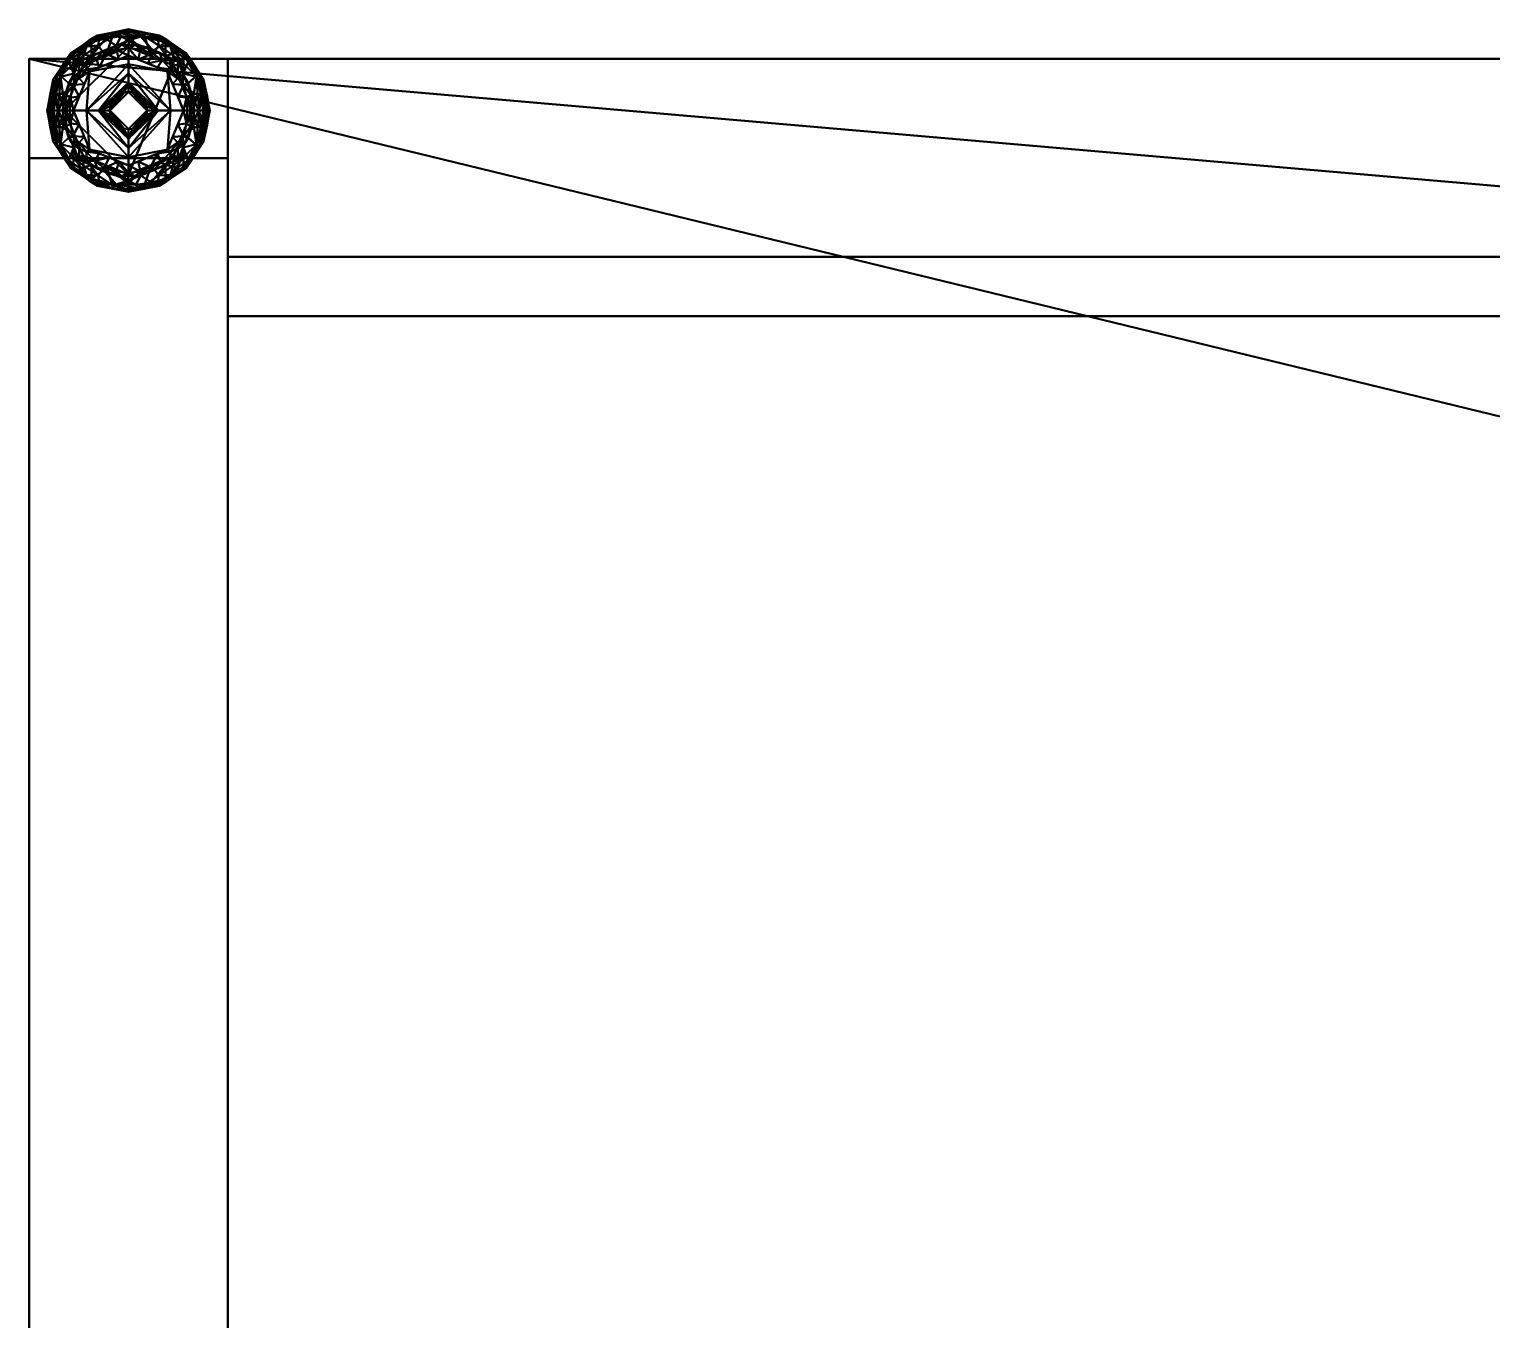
# Model space of a CAD drawing. Header units: millimetres. Extents: x -1050 to 750, y -1100 to 707.
# Drawn here: x -1050 to -681.5, y 382.1 to 707.5 of the extents above; entities that cross this region are included whole.
import ezdxf

# ---------------------------------------------------------------- set-up
doc = ezdxf.new("R2010")
doc.units = ezdxf.units.MM
doc.layers.add('I-FURN', color=7, linetype='Continuous', lineweight=40)

msp = doc.modelspace()

# ---------------------------------------------------------------- meshes
at = {"layer": 'I-FURN', "color": 250, "true_color": 0x3a3a3a}
mesh = msp.add_polyface(dxfattribs=at)
corners = [(-1007.38, 686.98, 8.53), (-1006.21, 686.98, 7.88), (-1005.29, 686.98, 6.92), (-1004.7, 686.98, 5.72), (-1004.5, 686.98, 4.4), (-1006.06, 694.83, 4.4), (-1010.5, 701.48, 4.4), (-1017.15, 705.92, 4.4), (-1025, 707.48, 4.4), (-1032.85, 705.92, 4.4), (-1039.5, 701.48, 4.4), (-1043.94, 694.83, 4.4), (-1045.5, 686.98, 4.4), (-1045.3, 686.98, 5.72), (-1044.71, 686.98, 6.92), (-1043.79, 686.98, 7.88), (-1042.62, 686.98, 8.53), (-1037.46, 699.44, 8.53), (-1025, 704.61, 8.53), (-1012.54, 699.44, 8.53), (-1009.96, 693.21, 8.53), (-1040.04, 693.21, 8.53), (-1006.23, 693.37, 6.74), (-1043.77, 693.37, 6.74), (-1005.35, 691.27, 4.4), (-1044.65, 691.27, 4.4), (-1005.15, 690.64, 6.03), (-1044.85, 690.64, 6.03), (-1009.86, 699.46, 7.04), (-1040.14, 699.46, 7.04), (-1006.65, 691.02, 7.88), (-1007.86, 695.5, 7.59), (-1043.35, 691.02, 7.88), (-1042.14, 695.5, 7.59), (-1015.68, 704.21, 7.08), (-1034.32, 704.21, 7.08), (-1007.74, 697.21, 6.33), (-1042.26, 697.21, 6.33), (-1009.66, 700.26, 5.75), (-1013.83, 703.7, 4.4), (-1012.51, 702.63, 6.39), (-1008.28, 698.15, 4.4), (-1012.73, 701.51, 7.69), (-1040.34, 700.26, 5.75), (-1036.17, 703.7, 4.4), (-1037.49, 702.63, 6.39), (-1041.72, 698.15, 4.4), (-1037.56, 701.27, 7.69), (-1038.75, 696.33, 8.53), (-1015.39, 704.86, 5.72), (-1021.16, 706.69, 6.29), (-1027.91, 706.61, 6.71), (-1034.61, 704.86, 5.72), (-1028.92, 706.7, 4.4), (-1031.48, 705.95, 6.35), (-1018.77, 702.03, 8.53), (-1015.65, 700.74, 8.53), (-1031.23, 702.03, 8.53), (-1030.74, 705.13, 7.68), (-1034.35, 700.74, 8.53), (-1026.83, 705.74, 7.84), (-1021.91, 705.64, 7.78), (-1028.12, 703.32, 8.53), (-1008.67, 690.1, 8.53), (-1041.33, 690.1, 8.53), (-1011.25, 696.33, 8.53), (-1021.08, 706.7, 4.4), (-1021.88, 703.32, 8.53)]
mesh.append_faces([[corners[k] for k in face] for face in [(15, 27, 14), (3, 26, 2), (2, 26, 1), (1, 30, 0), (5, 26, 24), (17, 47, 48), (9, 54, 53), (41, 36, 5), (10, 45, 44), (44, 52, 9), (56, 34, 55)]], dxfattribs={"vtx0": -1, "vtx1": -1, "color": 250})
mesh.append_faces([[corners[k] for k in face] for face in [(22, 26, 5), (33, 23, 32), (22, 30, 1), (42, 28, 40), (3, 24, 26), (36, 38, 28), (25, 13, 27), (28, 31, 36), (22, 1, 26), (28, 38, 40), (31, 30, 22), (50, 34, 49), (11, 27, 23), (47, 45, 29), (42, 65, 28), (23, 33, 37), (43, 29, 45), (15, 23, 27), (22, 36, 31), (43, 46, 37), (32, 23, 15), (31, 63, 30), (35, 45, 47), (33, 29, 37), (33, 32, 64), (29, 48, 47), (7, 50, 49), (61, 50, 51), (51, 50, 8), (22, 5, 36), (36, 41, 38), (43, 37, 29), (11, 23, 37), (58, 51, 54), (34, 42, 40), (6, 40, 38), (34, 40, 49), (44, 45, 52), (52, 45, 35), (43, 45, 10), (33, 48, 29), (58, 60, 51), (39, 49, 40), (54, 9, 52), (61, 51, 60), (35, 58, 54), (34, 56, 42), (54, 52, 35), (53, 54, 51), (61, 34, 50), (35, 47, 59), (58, 62, 60), (58, 35, 59), (60, 18, 61), (34, 61, 55), (65, 31, 28)]], dxfattribs={"vtx0": -1, "vtx1": -1, "vtx2": -1, "color": 250})
mesh.append_faces([[corners[k] for k in face] for face in [(40, 6, 39), (27, 13, 14), (32, 15, 16), (32, 16, 64), (49, 39, 7), (43, 10, 46), (51, 8, 53), (47, 17, 59)]], dxfattribs={"vtx0": -1, "vtx2": -1, "color": 250})
mesh.append_faces([[corners[k] for k in face] for face in [(31, 65, 20, 63), (33, 64, 21, 48), (58, 59, 57, 62), (50, 7, 66, 8), (61, 18, 67, 55)]], dxfattribs={"vtx0": -1, "vtx3": -1, "color": 250})
mesh.append_faces([[corners[k] for k in face] for face in [(11, 25, 27), (41, 6, 38), (19, 65, 42), (46, 11, 37), (56, 19, 42), (62, 18, 60), (63, 0, 30)]], dxfattribs={"vtx1": -1, "vtx2": -1, "color": 250})
mesh.append_faces([[corners[k] for k in face] for face in [(3, 4, 24), (25, 12, 13)]], dxfattribs={"vtx2": -1, "color": 250})
mesh = msp.add_polyface(dxfattribs=at)
corners = [(-1004.5, 686.98, 4.4), (-1004.83, 686.98, 2.72), (-1005.79, 686.98, 1.29), (-1007.22, 686.98, 0.33), (-1008.9, 686.98), (-1013.62, 698.37), (-1025, 703.08), (-1036.38, 698.37), (-1041.1, 686.98), (-1042.78, 686.98, 0.33), (-1044.21, 686.98, 1.29), (-1045.17, 686.98, 2.72), (-1045.5, 686.98, 4.4), (-1043.94, 694.83, 4.4), (-1039.5, 701.48, 4.4), (-1032.85, 705.92, 4.4), (-1025, 707.48, 4.4), (-1017.15, 705.92, 4.4), (-1010.5, 701.48, 4.4), (-1006.06, 694.83, 4.4), (-1007.97, 695.62, 1.18), (-1042.03, 695.62, 1.18), (-1005.35, 691.27, 4.4), (-1044.65, 691.27, 4.4), (-1006.21, 691.79, 1.49), (-1043.79, 691.79, 1.49), (-1021, 705.77, 1.29), (-1029, 705.77, 1.29), (-1014.45, 703.15, 1.39), (-1035.55, 703.15, 1.39), (-1007.51, 690.93, 0.4), (-1011.26, 692.67), (-1042.49, 690.93, 0.4), (-1038.74, 692.67), (-1011.15, 698.84, 0.55), (-1011.1, 701.22, 2.18), (-1008.28, 698.15, 4.4), (-1007, 696.1, 2.74), (-1013.83, 703.7, 4.4), (-1008.87, 699.14, 2.79), (-1038.85, 698.84, 0.55), (-1038.9, 701.22, 2.18), (-1041.72, 698.15, 4.4), (-1043, 696.1, 2.74), (-1036.17, 703.7, 4.4), (-1041.13, 699.14, 2.79), (-1019.31, 700.72), (-1030.69, 700.72), (-1021.08, 706.7, 4.4), (-1028.92, 706.7, 4.4), (-1025, 706.87, 2.16), (-1024.78, 705.26, 0.58), (-1013.7, 700.85, 0.38), (-1017.33, 703.38, 0.48), (-1017.61, 705.08, 1.66), (-1036.3, 700.85, 0.38), (-1032.67, 703.38, 0.48), (-1032.39, 705.08, 1.66)]
mesh.append_faces([[corners[k] for k in face] for face in [(4, 30, 3), (17, 54, 48), (22, 24, 19), (13, 25, 23), (48, 50, 16), (33, 40, 7), (19, 37, 36), (38, 28, 17), (14, 45, 42), (6, 51, 46), (16, 50, 49), (49, 57, 15)]], dxfattribs={"vtx0": -1, "vtx1": -1, "color": 250})
mesh.append_faces([[corners[k] for k in face] for face in [(28, 34, 52), (30, 24, 3), (35, 34, 28), (41, 44, 29), (25, 21, 32), (24, 22, 1), (31, 20, 30), (45, 21, 43), (51, 47, 27), (52, 53, 28), (20, 24, 30), (57, 49, 27), (28, 38, 35), (21, 33, 32), (45, 43, 42), (23, 25, 11), (41, 29, 40), (51, 50, 26), (9, 25, 32), (51, 27, 50), (24, 20, 37), (7, 55, 56), (35, 20, 34), (28, 53, 54), (55, 7, 40), (20, 31, 34), (20, 39, 37), (36, 37, 39), (24, 37, 19), (39, 20, 35), (18, 39, 35), (33, 21, 40), (21, 41, 40), (43, 25, 13), (41, 45, 14), (25, 43, 21), (21, 45, 41), (5, 53, 52), (50, 48, 26), (27, 56, 57), (49, 50, 27), (46, 51, 26), (34, 5, 52), (46, 26, 53), (54, 53, 26), (48, 54, 26), (17, 28, 54), (40, 29, 55), (55, 29, 56), (57, 56, 29), (27, 47, 56), (29, 15, 57)]], dxfattribs={"vtx0": -1, "vtx1": -1, "vtx2": -1, "color": 250})
mesh.append_faces([[corners[k] for k in face] for face in [(24, 1, 2), (24, 2, 3), (25, 9, 10), (56, 47, 7), (32, 8, 9), (25, 10, 11), (30, 4, 31), (34, 31, 5), (43, 13, 42), (41, 14, 44), (51, 6, 47), (53, 5, 46)]], dxfattribs={"vtx0": -1, "vtx2": -1, "color": 250})
mesh.append_faces([[corners[k] for k in face] for face in [(0, 1, 22)]], dxfattribs={"vtx1": -1, "color": 250})
mesh.append_faces([[corners[k] for k in face] for face in [(18, 36, 39), (33, 8, 32), (38, 18, 35), (44, 15, 29)]], dxfattribs={"vtx1": -1, "vtx2": -1, "color": 250})
mesh.append_faces([[corners[k] for k in face] for face in [(11, 12, 23)]], dxfattribs={"vtx2": -1, "color": 250})
mesh = msp.add_polyface(dxfattribs=at)
corners = [(-1025, 700.85, 10.38), (-1015.2, 696.79, 10.38), (-1011.14, 686.98, 10.38), (-1010.23, 686.98, 9.85), (-1009.3, 686.98, 9.36), (-1008.35, 686.98, 8.92), (-1007.38, 686.98, 8.53), (-1012.54, 699.44, 8.53), (-1025, 704.61, 8.53), (-1037.46, 699.44, 8.53), (-1042.62, 686.98, 8.53), (-1041.65, 686.98, 8.92), (-1040.7, 686.98, 9.36), (-1039.77, 686.98, 9.85), (-1038.86, 686.98, 10.38), (-1034.8, 696.79, 10.38), (-1012.59, 690.5, 10.38), (-1037.41, 690.5, 10.38), (-1009.23, 691.46, 8.53), (-1040.77, 691.46, 8.53), (-1009.33, 690.97, 9.13), (-1040.67, 690.97, 9.13), (-1010.88, 695.45, 8.53), (-1012.6, 696.6, 9.36), (-1020.1, 698.82, 10.38), (-1018.77, 702.03, 8.53), (-1039.12, 695.45, 8.53), (-1037.4, 696.6, 9.36), (-1029.9, 698.82, 10.38), (-1031.23, 702.03, 8.53), (-1021.94, 702.38, 9.36), (-1028.05, 702.33, 9.38), (-1033.18, 700.2, 9.44), (-1016.52, 699.67, 9.58), (-1010.38, 690.25, 9.73), (-1013.9, 693.65, 10.38), (-1011.01, 693.48, 9.49), (-1010.05, 694.12, 8.95), (-1012.61, 695.08, 9.83), (-1014.34, 697.34, 9.8), (-1039.62, 690.25, 9.73), (-1036.1, 693.65, 10.38), (-1038.99, 693.48, 9.49), (-1039.95, 694.12, 8.95), (-1037.39, 695.08, 9.83), (-1035.66, 697.34, 9.8), (-1035.51, 698.71, 9.33), (-1034.35, 700.74, 8.53), (-1034.42, 700.59, 8.96), (-1031.11, 702.14, 9.05), (-1028.12, 703.32, 8.53), (-1026.63, 703.53, 8.93), (-1023.3, 703.56, 8.91), (-1020.05, 702.85, 8.93), (-1015.65, 700.74, 8.53), (-1014.58, 699.68, 9.01), (-1018.91, 701.4, 9.38), (-1021.88, 703.32, 8.53), (-1025, 702.68, 9.36), (-1017.12, 701.56, 8.95), (-1030.58, 701.27, 9.54), (-1022.55, 699.83, 10.38), (-1027.45, 699.83, 10.38), (-1032.35, 697.8, 10.38), (-1017.65, 697.8, 10.38)]
mesh.append_faces([[corners[k] for k in face] for face in [(16, 36, 35), (12, 21, 11), (22, 37, 18), (35, 38, 1), (13, 40, 12), (63, 45, 15), (1, 39, 64)]], dxfattribs={"vtx0": -1, "vtx1": -1, "color": 250})
mesh.append_faces([[corners[k] for k in face] for face in [(40, 42, 21), (18, 20, 5), (27, 43, 42), (34, 20, 36), (20, 18, 37), (39, 38, 23), (52, 58, 30), (20, 37, 36), (44, 15, 45), (31, 0, 58), (21, 19, 11), (40, 21, 12), (23, 55, 39), (33, 64, 39), (49, 31, 51), (48, 32, 49), (32, 60, 49), (50, 49, 51), (32, 46, 45), (52, 30, 53), (36, 23, 38), (20, 34, 4), (16, 34, 36), (39, 1, 38), (22, 23, 37), (36, 37, 23), (38, 35, 36), (33, 39, 55), (21, 42, 43), (17, 42, 40), (27, 42, 44), (21, 43, 19), (26, 43, 27), (45, 27, 44), (44, 42, 41), (27, 45, 46), (63, 32, 45), (46, 9, 27), (60, 31, 49), (32, 48, 46), (46, 48, 9), (49, 29, 48), (8, 51, 52), (51, 31, 58), (52, 53, 57), (53, 30, 56), (55, 59, 33), (7, 55, 23), (59, 56, 33), (59, 53, 56), (33, 56, 24), (51, 58, 52), (30, 61, 56), (53, 59, 25), (59, 55, 54), (30, 58, 61), (31, 60, 62), (32, 63, 60)]], dxfattribs={"vtx0": -1, "vtx1": -1, "vtx2": -1, "color": 250})
mesh.append_faces([[corners[k] for k in face] for face in [(27, 9, 26), (34, 16, 2), (34, 2, 3), (58, 0, 61), (43, 26, 19), (42, 17, 41), (23, 22, 7), (59, 54, 25), (56, 61, 24), (44, 41, 15), (51, 8, 50), (55, 7, 54), (33, 24, 64)]], dxfattribs={"vtx0": -1, "vtx2": -1, "color": 250})
mesh.append_faces([[corners[k] for k in face] for face in [(6, 18, 5)]], dxfattribs={"vtx1": -1, "color": 250})
mesh.append_faces([[corners[k] for k in face] for face in [(4, 5, 20), (3, 4, 34), (14, 17, 40), (13, 14, 40), (47, 9, 48, 29), (28, 62, 60, 63), (50, 29, 49), (25, 57, 53), (57, 8, 52), (62, 0, 31)]], dxfattribs={"vtx1": -1, "vtx2": -1, "color": 250})
mesh.append_faces([[corners[k] for k in face] for face in [(19, 10, 11)]], dxfattribs={"vtx2": -1, "color": 250})
mesh = msp.add_polyface(dxfattribs=at)
corners = [(-1041.1, 686.98), (-1036.38, 698.37), (-1025, 703.08), (-1013.62, 698.37), (-1008.9, 686.98), (-1013.62, 675.6), (-1025, 670.88), (-1036.38, 675.6)]
mesh.append_faces([[corners[k] for k in face] for face in [(6, 3, 4, 5), (0, 6, 7)]], dxfattribs={"vtx0": -1, "color": 250})
mesh.append_faces([[corners[k] for k in face] for face in [(1, 2, 0)]], dxfattribs={"vtx1": -1, "color": 250})
mesh.append_faces([[corners[k] for k in face] for face in [(2, 3, 6, 0)]], dxfattribs={"vtx1": -1, "vtx2": -1, "vtx3": -1, "color": 250})
mesh = msp.add_polyface(dxfattribs=at)
corners = [(-1025, 673.12, 10.38), (-1025, 675.27, 11.61), (-1025, 677.53, 12.62), (-1025, 679.87, 13.41), (-1025, 682.28, 13.97), (-1026.05, 682.4, 13.97), (-1027.04, 682.75, 13.97), (-1027.93, 683.31, 13.97), (-1028.67, 684.05, 13.97), (-1029.23, 684.94, 13.97), (-1029.58, 685.94, 13.97), (-1029.7, 686.98, 13.97), (-1029.58, 688.03, 13.97), (-1029.23, 689.02, 13.97), (-1028.67, 689.91, 13.97), (-1027.93, 690.66, 13.97), (-1027.04, 691.22, 13.97), (-1026.05, 691.56, 13.97), (-1025, 691.68, 13.97), (-1025, 694.09, 13.41), (-1025, 696.44, 12.62), (-1025, 698.69, 11.61), (-1025, 700.85, 10.38), (-1034.8, 696.79, 10.38), (-1038.86, 686.98, 10.38), (-1034.8, 677.18, 10.38), (-1035.6, 686.98, 12.14), (-1032.52, 686.98, 13.29)]
mesh.append_faces([[corners[k] for k in face] for face in [(23, 21, 22), (1, 25, 0)]], dxfattribs={"vtx0": -1, "color": 250})
mesh.append_faces([[corners[k] for k in face] for face in [(21, 26, 20), (24, 26, 23), (20, 27, 19), (14, 27, 13), (2, 26, 1), (16, 19, 15), (12, 27, 11), (10, 27, 9), (9, 27, 8), (6, 3, 5), (8, 3, 7)]], dxfattribs={"vtx0": -1, "vtx1": -1, "color": 250})
mesh.append_faces([[corners[k] for k in face] for face in [(27, 20, 26), (26, 21, 23), (2, 27, 26), (19, 27, 14), (3, 8, 27), (25, 1, 26)]], dxfattribs={"vtx0": -1, "vtx1": -1, "vtx2": -1, "color": 250})
mesh.append_faces([[corners[k] for k in face] for face in [(27, 2, 3), (27, 10, 11)]], dxfattribs={"vtx0": -1, "vtx2": -1, "color": 250})
mesh.append_faces([[corners[k] for k in face] for face in [(4, 5, 3)]], dxfattribs={"vtx1": -1, "color": 250})
mesh.append_faces([[corners[k] for k in face] for face in [(12, 13, 27), (16, 17, 19), (14, 15, 19), (24, 25, 26), (6, 7, 3)]], dxfattribs={"vtx1": -1, "vtx2": -1, "color": 250})
mesh.append_faces([[corners[k] for k in face] for face in [(17, 18, 19)]], dxfattribs={"vtx2": -1, "color": 250})
mesh = msp.add_polyface(dxfattribs=at)
corners = [(-1025, 682.28, 13.97), (-1025, 679.87, 13.41), (-1025, 677.53, 12.62), (-1025, 675.27, 11.61), (-1025, 673.12, 10.38), (-1015.2, 677.18, 10.38), (-1011.14, 686.98, 10.38), (-1015.2, 696.79, 10.38), (-1025, 700.85, 10.38), (-1025, 698.69, 11.61), (-1025, 696.44, 12.62), (-1025, 694.09, 13.41), (-1025, 691.68, 13.97), (-1023.95, 691.56, 13.97), (-1022.96, 691.22, 13.97), (-1022.07, 690.66, 13.97), (-1021.33, 689.91, 13.97), (-1020.77, 689.02, 13.97), (-1020.42, 688.03, 13.97), (-1020.3, 686.98, 13.97), (-1020.42, 685.94, 13.97), (-1020.77, 684.94, 13.97), (-1021.33, 684.05, 13.97), (-1022.07, 683.31, 13.97), (-1022.96, 682.75, 13.97), (-1023.95, 682.4, 13.97), (-1014.4, 686.98, 12.14), (-1017.48, 686.98, 13.29)]
mesh.append_faces([[corners[k] for k in face] for face in [(5, 3, 4), (9, 7, 8)]], dxfattribs={"vtx0": -1, "color": 250})
mesh.append_faces([[corners[k] for k in face] for face in [(20, 27, 19), (3, 26, 2), (6, 26, 5), (22, 27, 21), (24, 1, 23), (18, 27, 17), (17, 27, 16), (2, 27, 1), (14, 11, 13), (16, 11, 15), (7, 26, 6)]], dxfattribs={"vtx0": -1, "vtx1": -1, "color": 250})
mesh.append_faces([[corners[k] for k in face] for face in [(26, 27, 2), (22, 1, 27), (26, 7, 9), (11, 16, 27), (10, 27, 26), (3, 5, 26)]], dxfattribs={"vtx0": -1, "vtx1": -1, "vtx2": -1, "color": 250})
mesh.append_faces([[corners[k] for k in face] for face in [(27, 18, 19), (27, 10, 11)]], dxfattribs={"vtx0": -1, "vtx2": -1, "color": 250})
mesh.append_faces([[corners[k] for k in face] for face in [(12, 13, 11)]], dxfattribs={"vtx1": -1, "color": 250})
mesh.append_faces([[corners[k] for k in face] for face in [(20, 21, 27), (24, 25, 1), (22, 23, 1), (9, 10, 26), (14, 15, 11)]], dxfattribs={"vtx1": -1, "vtx2": -1, "color": 250})
mesh.append_faces([[corners[k] for k in face] for face in [(25, 0, 1)]], dxfattribs={"vtx2": -1, "color": 250})
at = {"layer": 'I-FURN', "color": 251, "true_color": 0x616164}
mesh = msp.add_polyface(dxfattribs=at)
corners = [(750, 700, 725), (-1050, 700, 725), (-1050, 0, 725), (750, 0, 725), (-3.98, 634.53, 725), (-3.98, 516.34, 725), (-294.98, 516.34, 725), (-294.98, 634.53, 725)]
mesh.append_faces([[corners[k] for k in face] for face in [(0, 4, 5, 3), (3, 5, 6, 2)]], dxfattribs={"vtx0": -1, "vtx2": -1, "color": 251})
mesh.append_faces([[corners[k] for k in face] for face in [(7, 4, 0, 1), (6, 7, 1, 2)]], dxfattribs={"vtx1": -1, "vtx3": -1, "color": 251})
mesh = msp.add_polyface(dxfattribs=at)
corners = [(750, 700, 700), (750, 0, 700), (-1050, 0, 700), (-1050, 700, 700), (-3.98, 634.53, 700), (-294.98, 634.53, 700), (-294.98, 516.34, 700), (-3.98, 516.34, 700)]
mesh.append_faces([[corners[k] for k in face] for face in [(7, 1, 6)]], dxfattribs={"vtx0": -1, "vtx1": -1, "color": 251})
mesh.append_faces([[corners[k] for k in face] for face in [(3, 5, 6), (5, 3, 0, 4)]], dxfattribs={"vtx0": -1, "vtx2": -1, "color": 251})
mesh.append_faces([[corners[k] for k in face] for face in [(6, 1, 2, 3)]], dxfattribs={"vtx0": -1, "vtx3": -1, "color": 251})
mesh.append_faces([[corners[k] for k in face] for face in [(7, 4, 0, 1)]], dxfattribs={"vtx1": -1, "vtx3": -1, "color": 251})
mesh = msp.add_polyface(dxfattribs=at)
corners = [(-1050, 700, 725), (750, 700, 725), (750, 700, 700), (-1050, 700, 700)]
mesh.append_faces([[corners[k] for k in face] for face in [(0, 1, 2, 3)]], dxfattribs={"color": 251})
mesh = msp.add_polyface(dxfattribs=at)
corners = [(-1050, 0, 725), (-1050, 700, 725), (-1050, 700, 700), (-1050, 0, 700)]
mesh.append_faces([[corners[k] for k in face] for face in [(0, 1, 2, 3)]], dxfattribs={"color": 251})
at = {"layer": 'I-FURN', "color": 250, "true_color": 0x161616}
mesh = msp.add_polyface(dxfattribs=at)
corners = [(-1050, 700, 700), (-1050, 700, 20.04), (-1050, 674.97, 20.04), (-1050, 674.97, 650), (-1050, 25, 650), (-1050, 25, 20.04), (-1050, 0, 20.04), (-1050, 0, 700)]
mesh.append_faces([[corners[k] for k in face] for face in [(3, 0, 1, 2)]], dxfattribs={"vtx0": -1, "color": 250})
mesh.append_faces([[corners[k] for k in face] for face in [(6, 7, 4, 5)]], dxfattribs={"vtx1": -1, "color": 250})
mesh.append_faces([[corners[k] for k in face] for face in [(7, 0, 3, 4)]], dxfattribs={"vtx1": -1, "vtx3": -1, "color": 250})
mesh = msp.add_polyface(dxfattribs=at)
corners = [(-1050, 700, 700), (-1050, 0, 700), (-1000, 0, 700), (-1000, 700, 700)]
mesh.append_faces([[corners[k] for k in face] for face in [(3, 0, 1, 2)]], dxfattribs={"color": 250})
mesh = msp.add_polyface(dxfattribs=at)
corners = [(-1050, 700, 20.04), (-1050, 700, 700), (-1000, 700, 700), (-1000, 700, 20.04)]
mesh.append_faces([[corners[k] for k in face] for face in [(3, 0, 1, 2)]], dxfattribs={"color": 250})
mesh = msp.add_polyface(dxfattribs=at)
corners = [(-1050, 674.97, 20.04), (-1050, 700, 20.04), (-1000, 700, 20.04), (-1000, 674.97, 20.04)]
mesh.append_faces([[corners[k] for k in face] for face in [(0, 1, 2, 3)]], dxfattribs={"color": 250})
mesh = msp.add_polyface(dxfattribs=at)
corners = [(-1000, 700, 700), (-1000, 0, 700), (-1000, 0, 20.04), (-1000, 25, 20.04), (-1000, 25, 650), (-1000, 674.97, 650), (-1000, 674.97, 20.04), (-1000, 700, 20.04)]
mesh.append_faces([[corners[k] for k in face] for face in [(5, 0, 1, 4)]], dxfattribs={"vtx0": -1, "vtx2": -1, "color": 250})
mesh.append_faces([[corners[k] for k in face] for face in [(2, 3, 4, 1)]], dxfattribs={"vtx2": -1, "color": 250})
mesh.append_faces([[corners[k] for k in face] for face in [(5, 6, 7, 0)]], dxfattribs={"vtx3": -1, "color": 250})
at = {"layer": 'I-FURN', "color": 250, "true_color": 0x3a3a3a}
mesh = msp.add_polyface(dxfattribs=at)
corners = [(-1029.7, 686.98, 13.97), (-1029.7, 686.98, 15.48), (-1029.7, 686.98, 16.99), (-1029.7, 686.98, 18.49), (-1029.7, 686.98, 20), (-1025, 691.68, 20), (-1020.3, 686.98, 20), (-1020.3, 686.98, 18.49), (-1020.3, 686.98, 16.99), (-1020.3, 686.98, 15.48), (-1020.3, 686.98, 13.97), (-1020.42, 688.03, 13.97), (-1020.77, 689.02, 13.97), (-1021.33, 689.91, 13.97), (-1022.07, 690.66, 13.97), (-1022.96, 691.22, 13.97), (-1023.95, 691.56, 13.97), (-1025, 691.68, 13.97), (-1026.05, 691.56, 13.97), (-1027.04, 691.22, 13.97), (-1027.93, 690.66, 13.97), (-1028.67, 689.91, 13.97), (-1029.23, 689.02, 13.97), (-1029.58, 688.03, 13.97)]
mesh.append_faces([[corners[k] for k in face] for face in [(2, 19, 1), (16, 8, 15)]], dxfattribs={"vtx0": -1, "vtx1": -1, "color": 250})
mesh.append_faces([[corners[k] for k in face] for face in [(2, 5, 17), (8, 17, 5)]], dxfattribs={"vtx0": -1, "vtx1": -1, "vtx2": -1, "color": 250})
mesh.append_faces([[corners[k] for k in face] for face in [(2, 17, 18), (1, 21, 22), (1, 19, 20), (2, 18, 19), (15, 8, 9), (9, 13, 14), (9, 11, 12)]], dxfattribs={"vtx0": -1, "vtx2": -1, "color": 250})
mesh.append_faces([[corners[k] for k in face] for face in [(0, 1, 23)]], dxfattribs={"vtx1": -1, "color": 250})
mesh.append_faces([[corners[k] for k in face] for face in [(22, 23, 1), (20, 21, 1), (16, 17, 8), (14, 15, 9), (12, 13, 9)]], dxfattribs={"vtx1": -1, "vtx2": -1, "color": 250})
mesh.append_faces([[corners[k] for k in face] for face in [(3, 4, 5, 2), (9, 10, 11)]], dxfattribs={"vtx2": -1, "color": 250})
mesh.append_faces([[corners[k] for k in face] for face in [(5, 6, 7, 8)]], dxfattribs={"vtx3": -1, "color": 250})
mesh = msp.add_polyface(dxfattribs=at)
corners = [(-1029.6, 686.98, 20), (-1029.6, 686.98, 23.75), (-1029.6, 686.98, 27.5), (-1029.6, 686.98, 31.25), (-1029.6, 686.98, 35), (-1025, 691.58, 35), (-1020.4, 686.98, 35), (-1020.4, 686.98, 31.25), (-1020.4, 686.98, 27.5), (-1020.4, 686.98, 23.75), (-1020.4, 686.98, 20), (-1025, 691.58, 20)]
mesh.append_faces([[corners[k] for k in face] for face in [(7, 5, 6)]], dxfattribs={"vtx0": -1, "color": 250})
mesh.append_faces([[corners[k] for k in face] for face in [(11, 2, 5), (8, 11, 5, 7)]], dxfattribs={"vtx0": -1, "vtx1": -1, "vtx2": -1, "color": 250})
mesh.append_faces([[corners[k] for k in face] for face in [(1, 2, 11, 0)]], dxfattribs={"vtx1": -1, "color": 250})
mesh.append_faces([[corners[k] for k in face] for face in [(3, 4, 5, 2), (9, 10, 11, 8)]], dxfattribs={"vtx2": -1, "color": 250})
mesh = msp.add_polyface(dxfattribs=at)
corners = [(-1029.6, 686.98, 35), (-1025, 682.38, 35), (-1020.4, 686.98, 35), (-1025, 691.58, 35)]
mesh.append_faces([[corners[k] for k in face] for face in [(2, 3, 0, 1)]], dxfattribs={"color": 250})
mesh = msp.add_polyface(dxfattribs=at)
corners = [(-1041.1, 686.98), (-1036.38, 675.6), (-1025, 670.88), (-1013.62, 675.6), (-1008.9, 686.98), (-1007.22, 686.98, 0.33), (-1005.79, 686.98, 1.29), (-1004.83, 686.98, 2.72), (-1004.5, 686.98, 4.4), (-1006.06, 679.14, 4.4), (-1010.5, 672.49, 4.4), (-1017.15, 668.04, 4.4), (-1025, 666.48, 4.4), (-1032.85, 668.04, 4.4), (-1039.5, 672.49, 4.4), (-1043.94, 679.14, 4.4), (-1045.5, 686.98, 4.4), (-1045.17, 686.98, 2.72), (-1044.21, 686.98, 1.29), (-1042.78, 686.98, 0.33), (-1042.03, 678.34, 1.18), (-1007.97, 678.34, 1.18), (-1044.65, 682.69, 4.4), (-1005.35, 682.69, 4.4), (-1043.79, 682.17, 1.49), (-1006.21, 682.17, 1.49), (-1029, 668.19, 1.29), (-1021, 668.19, 1.29), (-1035.55, 670.81, 1.39), (-1014.45, 670.81, 1.39), (-1042.49, 683.03, 0.4), (-1038.74, 681.29), (-1007.51, 683.03, 0.4), (-1011.26, 681.29), (-1038.85, 675.13, 0.55), (-1038.9, 672.75, 2.18), (-1041.72, 675.81, 4.4), (-1043, 677.86, 2.74), (-1036.17, 670.26, 4.4), (-1041.13, 674.83, 2.79), (-1011.15, 675.13, 0.55), (-1011.1, 672.75, 2.18), (-1008.28, 675.81, 4.4), (-1007, 677.86, 2.74), (-1013.83, 670.26, 4.4), (-1008.87, 674.83, 2.79), (-1030.69, 673.24), (-1019.31, 673.24), (-1028.92, 667.26, 4.4), (-1021.08, 667.26, 4.4), (-1025, 667.1, 2.16), (-1025.22, 668.7, 0.58), (-1036.3, 673.11, 0.38), (-1032.67, 670.59, 0.48), (-1032.39, 668.89, 1.66), (-1013.7, 673.11, 0.38), (-1017.33, 670.59, 0.48), (-1017.61, 668.89, 1.66)]
mesh.append_faces([[corners[k] for k in face] for face in [(22, 24, 15), (48, 50, 12), (0, 30, 19), (3, 56, 47), (33, 40, 3), (15, 37, 36), (38, 28, 13), (10, 45, 42), (2, 51, 46), (12, 50, 49), (49, 57, 11)]], dxfattribs={"vtx0": -1, "vtx1": -1, "color": 250})
mesh.append_faces([[corners[k] for k in face] for face in [(41, 44, 29), (25, 21, 32), (45, 43, 42), (19, 30, 24), (35, 34, 28), (50, 51, 27), (24, 22, 17), (20, 24, 30), (41, 29, 40), (24, 20, 37), (51, 47, 27), (28, 34, 52), (21, 33, 32), (25, 7, 23), (55, 56, 3), (27, 49, 50), (28, 38, 35), (31, 20, 30), (57, 49, 27), (32, 5, 25), (45, 21, 43), (52, 53, 28), (35, 20, 34), (54, 28, 53), (55, 3, 40), (20, 31, 34), (20, 39, 37), (36, 37, 39), (24, 37, 15), (39, 20, 35), (14, 39, 35), (33, 21, 40), (21, 41, 40), (43, 25, 9), (41, 45, 10), (25, 43, 21), (21, 45, 41), (1, 53, 52), (50, 48, 26), (27, 56, 57), (51, 50, 26), (46, 51, 26), (34, 1, 52), (46, 26, 53), (54, 53, 26), (48, 54, 26), (13, 28, 54), (40, 29, 55), (55, 29, 56), (57, 56, 29), (27, 47, 56), (29, 11, 57)]], dxfattribs={"vtx0": -1, "vtx1": -1, "vtx2": -1, "color": 250})
mesh.append_faces([[corners[k] for k in face] for face in [(24, 17, 18), (25, 6, 7), (54, 48, 13), (24, 18, 19), (25, 23, 9), (30, 0, 31), (34, 31, 1), (43, 9, 42), (41, 10, 44), (51, 2, 47), (53, 1, 46)]], dxfattribs={"vtx0": -1, "vtx2": -1, "color": 250})
mesh.append_faces([[corners[k] for k in face] for face in [(5, 6, 25), (4, 5, 32), (14, 36, 39), (33, 4, 32), (38, 14, 35), (44, 11, 29)]], dxfattribs={"vtx1": -1, "vtx2": -1, "color": 250})
mesh.append_faces([[corners[k] for k in face] for face in [(7, 8, 23), (22, 16, 17)]], dxfattribs={"vtx2": -1, "color": 250})
mesh = msp.add_polyface(dxfattribs=at)
corners = [(-1045.5, 686.98, 4.4), (-1043.94, 679.14, 4.4), (-1039.5, 672.49, 4.4), (-1032.85, 668.04, 4.4), (-1025, 666.48, 4.4), (-1017.15, 668.04, 4.4), (-1010.5, 672.49, 4.4), (-1006.06, 679.14, 4.4), (-1004.5, 686.98, 4.4), (-1004.7, 686.98, 5.72), (-1005.29, 686.98, 6.92), (-1006.21, 686.98, 7.88), (-1007.38, 686.98, 8.53), (-1012.54, 674.52, 8.53), (-1025, 669.36, 8.53), (-1037.46, 674.52, 8.53), (-1042.62, 686.98, 8.53), (-1043.79, 686.98, 7.88), (-1044.71, 686.98, 6.92), (-1045.3, 686.98, 5.72), (-1040.04, 680.75, 8.53), (-1009.96, 680.75, 8.53), (-1043.77, 680.59, 6.74), (-1006.23, 680.59, 6.74), (-1044.65, 682.69, 4.4), (-1005.35, 682.69, 4.4), (-1044.85, 683.33, 6.03), (-1005.15, 683.33, 6.03), (-1040.14, 674.5, 7.04), (-1009.86, 674.5, 7.04), (-1043.35, 682.94, 7.88), (-1042.14, 678.47, 7.59), (-1006.65, 682.94, 7.88), (-1007.86, 678.47, 7.59), (-1034.32, 669.75, 7.08), (-1015.68, 669.75, 7.08), (-1042.26, 676.76, 6.33), (-1007.74, 676.76, 6.33), (-1040.34, 673.71, 5.75), (-1036.17, 670.26, 4.4), (-1037.49, 671.34, 6.39), (-1041.72, 675.81, 4.4), (-1037.27, 672.45, 7.69), (-1009.66, 673.71, 5.75), (-1013.83, 670.26, 4.4), (-1012.51, 671.34, 6.39), (-1008.28, 675.81, 4.4), (-1012.44, 672.69, 7.69), (-1011.25, 677.64, 8.53), (-1034.61, 669.1, 5.72), (-1028.84, 667.28, 6.29), (-1022.09, 667.35, 6.71), (-1015.39, 669.1, 5.72), (-1021.08, 667.26, 4.4), (-1018.52, 668.02, 6.35), (-1031.23, 671.94, 8.53), (-1034.35, 673.23, 8.53), (-1018.77, 671.94, 8.53), (-1019.26, 668.84, 7.68), (-1015.65, 673.23, 8.53), (-1023.17, 668.23, 7.84), (-1028.09, 668.32, 7.78), (-1021.88, 670.65, 8.53), (-1041.33, 683.87, 8.53), (-1008.67, 683.87, 8.53), (-1038.75, 677.64, 8.53), (-1028.92, 667.26, 4.4), (-1028.12, 670.65, 8.53)]
mesh.append_faces([[corners[k] for k in face] for face in [(17, 30, 16), (11, 27, 10), (1, 26, 24), (19, 26, 18), (5, 54, 53), (41, 36, 1), (6, 45, 44), (44, 52, 5), (56, 34, 55)]], dxfattribs={"vtx0": -1, "vtx1": -1, "color": 250})
mesh.append_faces([[corners[k] for k in face] for face in [(7, 27, 23), (22, 26, 1), (19, 24, 26), (31, 30, 22), (28, 31, 36), (28, 40, 42), (28, 38, 40), (50, 34, 49), (25, 9, 27), (29, 45, 43), (37, 23, 33), (22, 30, 17), (33, 23, 32), (29, 47, 45), (36, 38, 28), (22, 17, 26), (27, 11, 23), (11, 32, 23), (31, 63, 30), (22, 36, 31), (43, 46, 37), (42, 65, 28), (35, 45, 47), (33, 29, 37), (33, 32, 64), (29, 48, 47), (3, 50, 49), (61, 50, 51), (51, 50, 4), (22, 1, 36), (36, 41, 38), (43, 37, 29), (7, 23, 37), (58, 51, 54), (34, 42, 40), (2, 40, 38), (34, 40, 49), (44, 45, 52), (52, 45, 35), (43, 45, 6), (33, 48, 29), (58, 60, 51), (39, 49, 40), (54, 5, 52), (61, 51, 60), (35, 58, 54), (34, 56, 42), (54, 52, 35), (53, 54, 51), (61, 34, 50), (35, 47, 59), (58, 62, 60), (58, 35, 59), (60, 14, 61), (34, 61, 55), (65, 31, 28)]], dxfattribs={"vtx0": -1, "vtx1": -1, "vtx2": -1, "color": 250})
mesh.append_faces([[corners[k] for k in face] for face in [(32, 11, 12), (27, 9, 10), (47, 48, 13), (27, 7, 25), (32, 12, 64), (49, 39, 3), (43, 6, 46), (51, 4, 53), (47, 13, 59)]], dxfattribs={"vtx0": -1, "vtx2": -1, "color": 250})
mesh.append_faces([[corners[k] for k in face] for face in [(31, 65, 20, 63), (33, 64, 21, 48), (58, 59, 57, 62), (50, 3, 66, 4), (61, 14, 67, 55)]], dxfattribs={"vtx0": -1, "vtx3": -1, "color": 250})
mesh.append_faces([[corners[k] for k in face] for face in [(2, 39, 40), (17, 18, 26), (41, 2, 38), (15, 65, 42), (46, 7, 37), (56, 15, 42), (62, 14, 60), (63, 16, 30)]], dxfattribs={"vtx1": -1, "vtx2": -1, "color": 250})
mesh.append_faces([[corners[k] for k in face] for face in [(19, 0, 24), (25, 8, 9)]], dxfattribs={"vtx2": -1, "color": 250})
mesh = msp.add_polyface(dxfattribs=at)
corners = [(-1007.38, 686.98, 8.53), (-1008.35, 686.98, 8.92), (-1009.3, 686.98, 9.36), (-1010.23, 686.98, 9.85), (-1011.14, 686.98, 10.38), (-1015.2, 677.18, 10.38), (-1025, 673.12, 10.38), (-1034.8, 677.18, 10.38), (-1038.86, 686.98, 10.38), (-1039.77, 686.98, 9.85), (-1040.7, 686.98, 9.36), (-1041.65, 686.98, 8.92), (-1042.62, 686.98, 8.53), (-1037.46, 674.52, 8.53), (-1025, 669.36, 8.53), (-1012.54, 674.52, 8.53), (-1037.41, 683.46, 10.38), (-1012.59, 683.46, 10.38), (-1040.77, 682.5, 8.53), (-1009.23, 682.5, 8.53), (-1040.67, 683, 9.13), (-1009.33, 683, 9.13), (-1039.12, 678.51, 8.53), (-1037.4, 677.36, 9.36), (-1029.9, 675.15, 10.38), (-1031.23, 671.94, 8.53), (-1010.88, 678.51, 8.53), (-1012.6, 677.36, 9.36), (-1020.1, 675.15, 10.38), (-1018.77, 671.94, 8.53), (-1028.06, 671.59, 9.36), (-1021.95, 671.64, 9.38), (-1016.82, 673.77, 9.44), (-1033.48, 674.29, 9.58), (-1039.62, 683.71, 9.73), (-1036.1, 680.32, 10.38), (-1038.99, 680.49, 9.49), (-1039.95, 679.84, 8.95), (-1037.39, 678.89, 9.83), (-1035.66, 676.63, 9.8), (-1010.38, 683.71, 9.73), (-1013.9, 680.32, 10.38), (-1011.01, 680.49, 9.49), (-1010.05, 679.84, 8.95), (-1012.61, 678.89, 9.83), (-1014.34, 676.63, 9.8), (-1014.49, 675.25, 9.33), (-1015.65, 673.23, 8.53), (-1015.58, 673.37, 8.96), (-1018.89, 671.83, 9.05), (-1021.88, 670.65, 8.53), (-1023.37, 670.44, 8.93), (-1026.7, 670.41, 8.91), (-1029.95, 671.11, 8.93), (-1034.35, 673.23, 8.53), (-1035.42, 674.29, 9.01), (-1031.09, 672.56, 9.38), (-1028.12, 670.65, 8.53), (-1025, 671.29, 9.36), (-1032.88, 672.41, 8.95), (-1019.42, 672.7, 9.54), (-1027.45, 674.13, 10.38), (-1022.55, 674.13, 10.38), (-1017.65, 676.16, 10.38), (-1032.35, 676.16, 10.38)]
mesh.append_faces([[corners[k] for k in face] for face in [(16, 36, 35), (2, 21, 1), (22, 37, 18), (35, 38, 7), (3, 40, 2), (63, 45, 5), (64, 33, 24)]], dxfattribs={"vtx0": -1, "vtx1": -1, "color": 250})
mesh.append_faces([[corners[k] for k in face] for face in [(40, 42, 21), (52, 58, 30), (20, 37, 36), (37, 20, 18), (27, 43, 42), (23, 39, 38), (40, 21, 2), (31, 6, 58), (21, 19, 1), (18, 20, 11), (49, 31, 51), (23, 55, 39), (44, 5, 45), (34, 20, 36), (48, 32, 49), (32, 60, 49), (50, 49, 51), (32, 46, 45), (52, 30, 53), (36, 23, 38), (20, 34, 10), (16, 34, 36), (39, 7, 38), (22, 23, 37), (36, 37, 23), (38, 35, 36), (33, 64, 39), (33, 39, 55), (21, 42, 43), (17, 42, 40), (27, 42, 44), (21, 43, 19), (26, 43, 27), (45, 27, 44), (44, 42, 41), (27, 45, 46), (63, 32, 45), (46, 15, 27), (60, 31, 49), (32, 48, 46), (46, 48, 15), (49, 29, 48), (14, 51, 52), (51, 31, 58), (52, 53, 57), (53, 30, 56), (55, 59, 33), (13, 55, 23), (59, 56, 33), (59, 53, 56), (33, 56, 24), (51, 58, 52), (30, 61, 56), (53, 59, 25), (59, 55, 54), (30, 58, 61), (31, 60, 62), (32, 63, 60)]], dxfattribs={"vtx0": -1, "vtx1": -1, "vtx2": -1, "color": 250})
mesh.append_faces([[corners[k] for k in face] for face in [(34, 16, 8), (27, 15, 26), (40, 3, 4), (43, 26, 19), (23, 22, 13), (34, 8, 9), (58, 6, 61), (42, 17, 41), (59, 54, 25), (56, 61, 24), (44, 41, 5), (51, 14, 50), (55, 13, 54)]], dxfattribs={"vtx0": -1, "vtx2": -1, "color": 250})
mesh.append_faces([[corners[k] for k in face] for face in [(12, 18, 11)]], dxfattribs={"vtx1": -1, "color": 250})
mesh.append_faces([[corners[k] for k in face] for face in [(4, 17, 40), (10, 11, 20), (9, 10, 34), (64, 7, 39), (47, 15, 48, 29), (28, 62, 60, 63), (50, 29, 49), (25, 57, 53), (57, 14, 52), (62, 6, 31)]], dxfattribs={"vtx1": -1, "vtx2": -1, "color": 250})
mesh.append_faces([[corners[k] for k in face] for face in [(19, 0, 1)]], dxfattribs={"vtx2": -1, "color": 250})
mesh = msp.add_polyface(dxfattribs=at)
corners = [(-1020.3, 686.98, 20), (-1025, 682.28, 20), (-1029.7, 686.98, 20), (-1029.7, 686.98, 18.49), (-1029.7, 686.98, 16.99), (-1029.7, 686.98, 15.48), (-1029.7, 686.98, 13.97), (-1029.58, 685.94, 13.97), (-1029.23, 684.94, 13.97), (-1028.67, 684.05, 13.97), (-1027.93, 683.31, 13.97), (-1027.04, 682.75, 13.97), (-1026.05, 682.4, 13.97), (-1025, 682.28, 13.97), (-1023.95, 682.4, 13.97), (-1022.96, 682.75, 13.97), (-1022.07, 683.31, 13.97), (-1021.33, 684.05, 13.97), (-1020.77, 684.94, 13.97), (-1020.42, 685.94, 13.97), (-1020.3, 686.98, 13.97), (-1020.3, 686.98, 15.48), (-1020.3, 686.98, 16.99), (-1020.3, 686.98, 18.49)]
mesh.append_faces([[corners[k] for k in face] for face in [(21, 19, 20), (7, 5, 6)]], dxfattribs={"vtx0": -1, "color": 250})
mesh.append_faces([[corners[k] for k in face] for face in [(15, 22, 14), (5, 11, 4)]], dxfattribs={"vtx0": -1, "vtx1": -1, "color": 250})
mesh.append_faces([[corners[k] for k in face] for face in [(13, 22, 1), (4, 13, 1)]], dxfattribs={"vtx0": -1, "vtx1": -1, "vtx2": -1, "color": 250})
mesh.append_faces([[corners[k] for k in face] for face in [(15, 21, 22), (21, 18, 19), (21, 16, 17), (21, 15, 16), (4, 11, 12), (5, 10, 11), (5, 8, 9), (5, 7, 8)]], dxfattribs={"vtx0": -1, "vtx2": -1, "color": 250})
mesh.append_faces([[corners[k] for k in face] for face in [(3, 4, 1, 2)]], dxfattribs={"vtx1": -1, "color": 250})
mesh.append_faces([[corners[k] for k in face] for face in [(13, 14, 22), (17, 18, 21), (12, 13, 4), (9, 10, 5)]], dxfattribs={"vtx1": -1, "vtx2": -1, "color": 250})
mesh.append_faces([[corners[k] for k in face] for face in [(23, 0, 1, 22)]], dxfattribs={"vtx2": -1, "color": 250})
mesh = msp.add_polyface(dxfattribs=at)
corners = [(-1020.4, 686.98, 35), (-1025, 682.38, 35), (-1029.6, 686.98, 35), (-1029.6, 686.98, 31.25), (-1029.6, 686.98, 27.5), (-1029.6, 686.98, 23.75), (-1029.6, 686.98, 20), (-1025, 682.38, 20), (-1020.4, 686.98, 20), (-1020.4, 686.98, 23.75), (-1020.4, 686.98, 27.5), (-1020.4, 686.98, 31.25)]
mesh.append_faces([[corners[k] for k in face] for face in [(7, 1, 4)]], dxfattribs={"vtx0": -1, "vtx1": -1, "vtx2": -1, "color": 250})
mesh.append_faces([[corners[k] for k in face] for face in [(10, 11, 1, 7)]], dxfattribs={"vtx1": -1, "vtx2": -1, "vtx3": -1, "color": 250})
mesh.append_faces([[corners[k] for k in face] for face in [(11, 0, 1), (5, 6, 7, 4)]], dxfattribs={"vtx2": -1, "color": 250})
mesh.append_faces([[corners[k] for k in face] for face in [(7, 8, 9, 10), (1, 2, 3, 4)]], dxfattribs={"vtx3": -1, "color": 250})
at = {"layer": 'I-FURN', "color": 250, "true_color": 0x161616}
mesh = msp.add_polyface(dxfattribs=at)
corners = [(-1050, 674.97, 650), (-1050, 674.97, 20.04), (-1000, 674.97, 20.04), (-1000, 674.97, 650)]
mesh.append_faces([[corners[k] for k in face] for face in [(3, 0, 1, 2)]], dxfattribs={"color": 250})
mesh = msp.add_polyface(dxfattribs=at)
corners = [(-1050, 25, 650), (-1050, 674.97, 650), (-1000, 674.97, 650), (-1000, 25, 650)]
mesh.append_faces([[corners[k] for k in face] for face in [(0, 1, 2, 3)]], dxfattribs={"color": 250})
at = {"layer": 'I-FURN', "color": 251, "true_color": 0x616164}
mesh = msp.add_polyface(dxfattribs=at)
corners = [(-1000, 635.12, 400), (-1000, 635.12, 700), (-1000, 650.12, 700), (-1000, 650.12, 400)]
mesh.append_faces([[corners[k] for k in face] for face in [(2, 3, 0, 1)]], dxfattribs={"color": 251})
mesh = msp.add_polyface(dxfattribs=at)
corners = [(697.7, 650.12, 400), (697.7, 635.12, 400), (-1000, 635.12, 400), (-1000, 650.12, 400)]
mesh.append_faces([[corners[k] for k in face] for face in [(0, 1, 2, 3)]], dxfattribs={"color": 251})
mesh = msp.add_polyface(dxfattribs=at)
corners = [(697.7, 650.12, 700), (697.7, 650.12, 400), (-1000, 650.12, 400), (-1000, 650.12, 700)]
mesh.append_faces([[corners[k] for k in face] for face in [(3, 0, 1, 2)]], dxfattribs={"color": 251})
mesh = msp.add_polyface(dxfattribs=at)
corners = [(697.7, 635.12, 700), (697.7, 650.12, 700), (-1000, 650.12, 700), (-1000, 635.12, 700)]
mesh.append_faces([[corners[k] for k in face] for face in [(3, 0, 1, 2)]], dxfattribs={"color": 251})
mesh = msp.add_polyface(dxfattribs=at)
corners = [(697.7, 635.12, 400), (697.7, 635.12, 700), (-1000, 635.12, 700), (-1000, 635.12, 400)]
mesh.append_faces([[corners[k] for k in face] for face in [(0, 1, 2, 3)]], dxfattribs={"color": 251})

doc.saveas('drawing.dxf')
